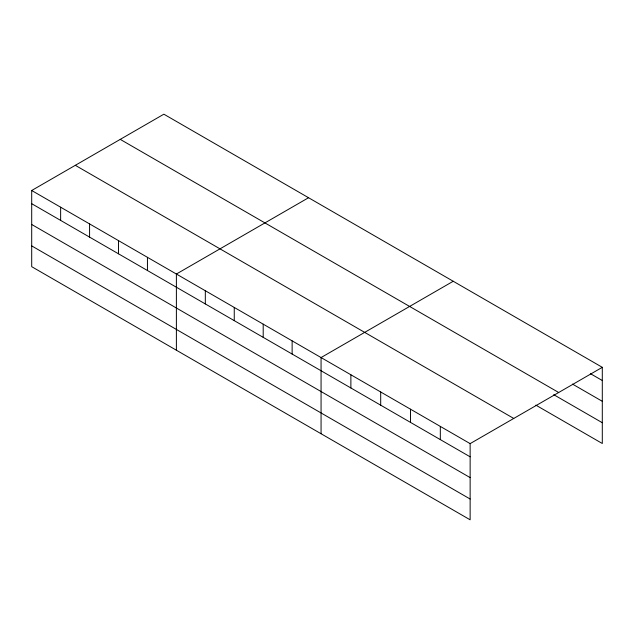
<?xml version="1.0" encoding="UTF-8"?>
<svg xmlns="http://www.w3.org/2000/svg" width="634" height="634" viewBox="0 0 634 634"><rect width="100%" height="100%" fill="white"/><g stroke="black" fill="none" stroke-linecap="round" stroke-linejoin="round"><path stroke-width="0.95" d="M31.7 190.501L470.135 443.626L470.135 519.809L31.7 266.676L31.7 190.501L163.865 114.191L602.3 367.324L602.3 443.499L535.857 405.142M308.544 197.729L176.387 274.031L176.387 350.206M453.231 281.258L321.066 357.56L321.066 433.743M470.135 443.626L602.3 367.324M590.373 373.632L602.3 380.519M572.486 384.093L602.3 401.306M120.246 139.377L558.689 392.501M553.744 394.689L602.3 422.719M75.311 165.315L513.754 418.448M31.7 203.696L470.135 456.821M31.7 224.476L470.135 477.608M31.7 245.897L470.135 499.021M440.321 426.413L440.321 439.608M410.507 409.199L410.507 422.402M380.693 391.986L380.693 405.189M350.879 374.773L350.879 387.976M292.131 340.854L292.131 354.057M263.197 324.148L263.197 337.343M234.255 307.442L234.255 320.638M205.321 290.737L205.321 303.932M147.445 257.325L147.445 270.52M118.51 240.619L118.51 253.814M89.576 223.913L89.576 237.108M60.634 207.207L60.634 220.402"/></g></svg>
